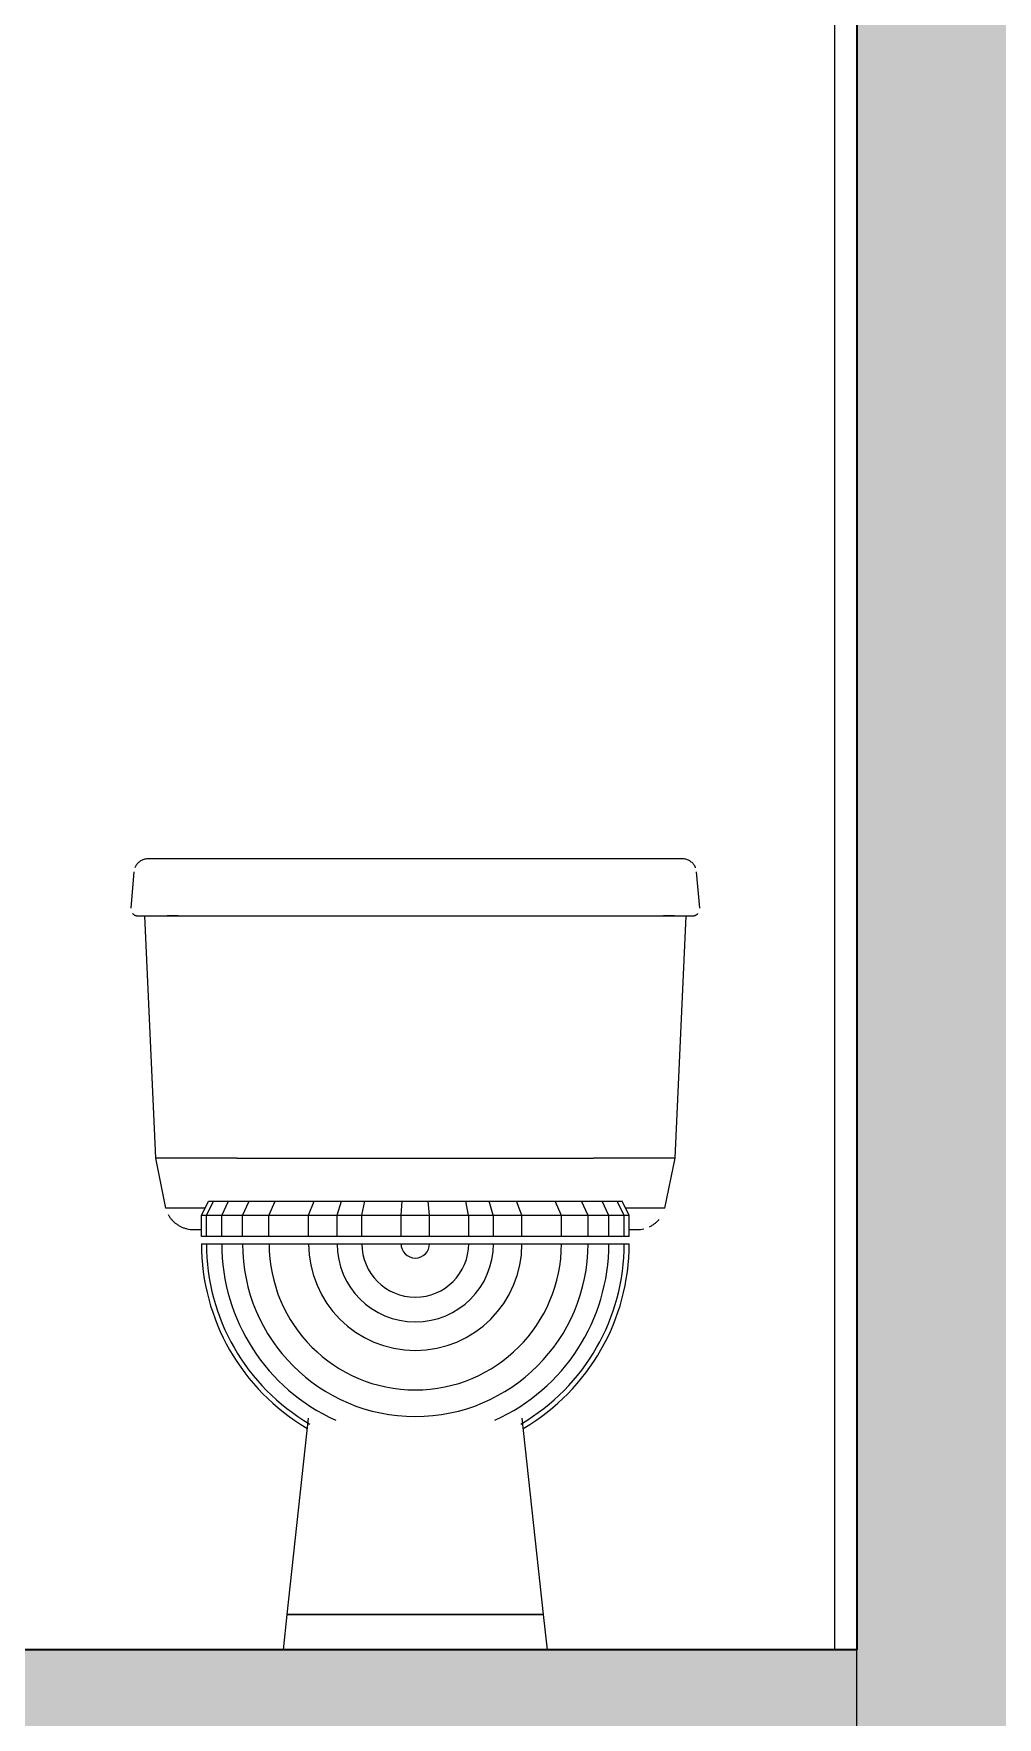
# Model space of a CAD drawing. Header units: millimetres. Extents: x 1373 to 40779, y 1939 to 6439.
# Drawn here: x 24671 to 24756.8, y 3569.8 to 3719.8 of the extents above; entities that cross this region are included whole.
import ezdxf

# ---------------------------------------------------------------- set-up
doc = ezdxf.new("R2010")
doc.units = ezdxf.units.MM
doc.linetypes.add('IMPORT-CENTER2', pattern=[112.5, 75, -12.5, 12.5, -12.5])
for name, color, linetype, lineweight in [('A-DETL', 6, 'Continuous', 30), ('A-DETL-GENF', 92, 'Continuous', 18), ('A-FLOR-FNSH', 192, 'Continuous', 35), ('A-WALL', 20, 'Continuous', 9), ('A-WALL-FNSH', 113, 'Continuous', 18), ('P-SANR-FIXT', 6, 'Continuous', 18), ('S-GRID', 252, 'IMPORT-CENTER2', 5)]:
    doc.layers.add(name, color=color, linetype=linetype, lineweight=lineweight)

msp = doc.modelspace()

# ---------------------------------------------------------------- hatches: boundary and pattern name
at = {"layer": 'A-DETL-GENF'}
h = msp.add_hatch(dxfattribs=at)
h.set_pattern_fill('ANSI33', color=153, style=0)
h.set_pattern_definition([(45, (-4726.611, 6394.9317), (-4.490128, 4.490128), []), (45, (-4722.121, 6394.9317), (-4.490128, 4.490128), [3.175, -1.5875])])
h.paths.add_polyline_path([(24984.31, 3275.76), (24984.31, 5063.76), (25234.31, 5063.76), (25234.31, 5025.76), (25259.31, 5025.76), (25259.31, 5063.76), (25834.6, 5063.76), (25834.6, 5025.76), (25859.6, 5025.76), (25859.6, 5063.76), (26040.63, 5063.76), (26040.63, 5075.76), (25234.31, 5075.76), (24984.31, 5075.76), (24984.31, 5240.76), (24744.31, 5240.76), (24744.31, 5075.76), (23644.59, 5075.76), (23644.59, 5063.76), (23774.59, 5063.76), (23774.59, 5025.76), (23799.59, 5025.76), (23799.59, 5063.76), (24289.31, 5063.76), (24289.31, 5025.76), (24314.31, 5025.76), (24314.31, 5063.76), (24744.31, 5063.76), (24744.31, 4775.76), (23674.32, 4775.76), (23674.32, 4763.76), (23774.59, 4763.76), (23774.59, 4725.76), (23799.59, 4725.76), (23799.59, 4763.76), (24289.31, 4763.76), (24289.31, 4725.76), (24314.31, 4725.76), (24314.31, 4763.76), (24744.31, 4763.76), (24744.31, 4475.76), (23674.32, 4475.76), (23674.32, 4463.76), (23774.59, 4463.76), (23774.59, 4425.76), (23799.59, 4425.76), (23799.59, 4463.76), (24289.31, 4463.76), (24289.31, 4425.76), (24314.31, 4425.76), (24314.31, 4463.76), (24744.31, 4463.76), (24744.31, 4175.76), (23674.32, 4175.76), (23674.32, 4163.76), (23774.59, 4163.76), (23774.59, 4125.76), (23799.59, 4125.76), (23799.59, 4163.76), (24289.31, 4163.76), (24289.31, 4125.76), (24314.31, 4125.76), (24314.31, 4163.76), (24744.31, 4163.76), (24744.31, 3875.76), (23674.32, 3875.76), (23674.32, 3863.76), (23774.59, 3863.76), (23774.59, 3825.76), (23799.59, 3825.76), (23799.59, 3863.76), (24289.31, 3863.76), (24289.31, 3825.76), (24314.31, 3825.76), (24314.31, 3863.76), (24744.31, 3863.76), (24744.31, 3575.76), (23774.59, 3575.76), (23774.59, 3545.76), (23474.27, 3545.76), (23474.28, 3275.76), (23474.28, 3245.76), (23774.59, 3245.76), (23774.59, 3215.76), (24744.31, 3215.76), (24744.31, 3085.76), (24984.31, 3085.76), (24984.31, 3215.76), (25859.6, 3215.76), (25909.6, 3215.76), (25909.6, 3275.76), (25859.6, 3275.76), (25859.6, 3575.76), (25835.46, 3575.76), (25234.31, 3575.76), (25234.31, 3525.76), (25259.31, 3525.76), (25259.31, 3563.76), (25835.46, 3563.76), (25835.46, 3275.76)])
h.paths.add_polyline_path([(24959.31, 3125.76), (24769.31, 3125.76), (24769.31, 3275.76), (24769.31, 5225.76), (24959.31, 5225.76), (24959.31, 4775.76), (24959.31, 3275.76)], flags=16)
h.paths.add_polyline_path([(24744.31, 3275.76), (23499.27, 3275.76), (23499.27, 3531.13), (23774.59, 3531.13), (23799.59, 3530.13), (23799.59, 3563.76), (24289.31, 3563.76), (24289.31, 3525.76), (24314.31, 3525.76), (24314.31, 3563.76), (24744.31, 3563.76)], flags=16)

# ---------------------------------------------------------------- linework, layer by layer
at = {"layer": 'A-DETL'}
for points in [[(24744.31, 3575.76), (24744.31, 3863.76)], [(23774.59, 3575.76), (24744.31, 3575.76)]]:
    msp.add_lwpolyline(points, dxfattribs=at)
at = {"layer": 'A-FLOR-FNSH', "color": 250}
msp.add_line((24744.31, 3575.76), (23789.59, 3575.76), dxfattribs=at)
at = {"layer": 'A-WALL', "lineweight": 35}
msp.add_line((24744.31, 3863.76), (24744.31, 3575.76), dxfattribs=at)
at = {"layer": 'A-WALL-FNSH', "color": 7, "lineweight": 9}
msp.add_line((24742.31, 3863.76), (24742.31, 3575.76), dxfattribs=at)
at = {"layer": 'P-SANR-FIXT', "color": 8}
for p, q in [((24679.91, 3645.09), (24679.63, 3641.85)), ((24681.19, 3646.24), (24681.18, 3646.24)), ((24681.18, 3646.24), (24681.18, 3646.24)), ((24681.21, 3646.24), (24681.19, 3646.24)), ((24681.24, 3646.24), (24681.21, 3646.24)), ((24681.29, 3646.24), (24681.24, 3646.24)), ((24681.35, 3646.24), (24681.29, 3646.24)), ((24681.42, 3646.24), (24681.35, 3646.24)), ((24681.51, 3646.24), (24681.42, 3646.24)), ((24681.6, 3646.24), (24681.51, 3646.24)), ((24681.71, 3646.24), (24681.6, 3646.24)), ((24681.83, 3646.24), (24681.71, 3646.24)), ((24681.97, 3646.24), (24681.83, 3646.24)), ((24682.11, 3646.24), (24681.97, 3646.24)), ((24689.09, 3646.24), (24682.11, 3646.24)), ((24682.27, 3646.24), (24682.11, 3646.24)), ((24689.09, 3646.24), (24682.11, 3646.24)), ((24682.43, 3646.24), (24682.27, 3646.24)), ((24682.61, 3646.24), (24682.43, 3646.24)), ((24682.79, 3646.24), (24682.61, 3646.24)), ((24682.99, 3646.24), (24682.79, 3646.24)), ((24683.2, 3646.24), (24682.99, 3646.24)), ((24683.41, 3646.24), (24683.2, 3646.24)), ((24683.64, 3646.24), (24683.41, 3646.24)), ((24683.87, 3646.24), (24683.64, 3646.24)), ((24684.11, 3646.24), (24683.87, 3646.24)), ((24684.36, 3646.24), (24684.11, 3646.24)), ((24684.62, 3646.24), (24684.36, 3646.24)), ((24684.89, 3646.24), (24684.62, 3646.24)), ((24685.16, 3646.24), (24684.89, 3646.24)), ((24685.44, 3646.24), (24685.16, 3646.24)), ((24685.72, 3646.24), (24685.44, 3646.24)), ((24686.01, 3646.24), (24685.72, 3646.24)), ((24686.3, 3646.24), (24686.01, 3646.24)), ((24686.6, 3646.24), (24686.3, 3646.24)), ((24686.9, 3646.24), (24686.6, 3646.24)), ((24687.21, 3646.24), (24686.9, 3646.24)), ((24687.52, 3646.24), (24687.21, 3646.24)), ((24687.83, 3646.24), (24687.52, 3646.24)), ((24688.14, 3646.24), (24687.83, 3646.24)), ((24688.46, 3646.24), (24688.14, 3646.24)), ((24688.78, 3646.24), (24688.46, 3646.24)), ((24689.09, 3646.24), (24688.78, 3646.24)), ((24720.84, 3646.24), (24689.09, 3646.24)), ((24720.93, 3646.24), (24720.84, 3646.24)), ((24721.24, 3646.24), (24720.93, 3646.24)), ((24721.56, 3646.24), (24721.24, 3646.24)), ((24721.88, 3646.24), (24721.56, 3646.24)), ((24722.19, 3646.24), (24721.88, 3646.24)), ((24723.91, 3646.24), (24722.11, 3646.24)), ((24723.91, 3646.24), (24722.11, 3646.24)), ((24722.5, 3646.24), (24722.19, 3646.24)), ((24722.81, 3646.24), (24722.5, 3646.24)), ((24723.11, 3646.24), (24722.81, 3646.24)), ((24723.41, 3646.24), (24723.11, 3646.24)), ((24723.71, 3646.24), (24723.41, 3646.24)), ((24724, 3646.24), (24723.71, 3646.24)), ((24724.29, 3646.24), (24724, 3646.24)), ((24724.57, 3646.24), (24724.29, 3646.24)), ((24724.85, 3646.24), (24724.57, 3646.24)), ((24725.12, 3646.24), (24724.85, 3646.24)), ((24725.38, 3646.24), (24725.12, 3646.24)), ((24725.64, 3646.24), (24725.38, 3646.24)), ((24725.89, 3646.24), (24725.64, 3646.24)), ((24726.13, 3646.24), (24725.89, 3646.24)), ((24726.36, 3646.24), (24726.13, 3646.24)), ((24726.58, 3646.24), (24726.36, 3646.24)), ((24727.83, 3646.24), (24726.55, 3646.24)), ((24727.83, 3646.24), (24726.55, 3646.24)), ((24726.79, 3646.24), (24726.58, 3646.24)), ((24727, 3646.24), (24726.79, 3646.24)), ((24727.19, 3646.24), (24727, 3646.24)), ((24727.38, 3646.24), (24727.19, 3646.24)), ((24727.55, 3646.24), (24727.38, 3646.24)), ((24727.71, 3646.24), (24727.55, 3646.24)), ((24727.86, 3646.24), (24727.71, 3646.24)), ((24728.01, 3646.24), (24727.86, 3646.24)), ((24728.13, 3646.24), (24728.01, 3646.24)), ((24728.25, 3646.24), (24728.13, 3646.24)), ((24728.36, 3646.24), (24728.25, 3646.24)), ((24728.45, 3646.24), (24728.36, 3646.24)), ((24728.53, 3646.24), (24728.45, 3646.24)), ((24728.6, 3646.24), (24728.53, 3646.24)), ((24728.66, 3646.24), (24728.6, 3646.24)), ((24728.7, 3646.24), (24728.66, 3646.24)), ((24728.73, 3646.24), (24728.7, 3646.24)), ((24728.75, 3646.24), (24728.73, 3646.24)), ((24728.76, 3646.24), (24728.75, 3646.24)), ((24730.31, 3641.85), (24730.02, 3645.09)), ((24680.26, 3641.16), (24680.27, 3641.16)), ((24680.27, 3641.16), (24680.29, 3641.16)), ((24680.29, 3641.16), (24680.32, 3641.16)), ((24680.32, 3641.16), (24680.37, 3641.16)), ((24680.37, 3641.16), (24680.44, 3641.16)), ((24680.44, 3641.16), (24680.51, 3641.16)), ((24680.51, 3641.16), (24680.6, 3641.16)), ((24680.6, 3641.16), (24680.71, 3641.16)), ((24680.71, 3641.16), (24680.83, 3641.16)), ((24680.83, 3641.16), (24680.96, 3641.16)), ((24680.84, 3641.16), (24681.82, 3619.57)), ((24680.96, 3641.16), (24681.1, 3641.16)), ((24681.1, 3641.16), (24681.26, 3641.16)), ((24681.26, 3641.16), (24681.43, 3641.16)), ((24681.43, 3641.16), (24681.61, 3641.16)), ((24681.61, 3641.16), (24681.8, 3641.16)), ((24681.8, 3641.16), (24682.01, 3641.16)), ((24682.01, 3641.16), (24682.23, 3641.16)), ((24682.23, 3641.16), (24682.45, 3641.16)), ((24682.45, 3641.16), (24682.69, 3641.16)), ((24682.69, 3641.16), (24682.94, 3641.16)), ((24683.86, 3641.16), (24682.87, 3641.16)), ((24682.94, 3641.16), (24683.2, 3641.16)), ((24683.2, 3641.16), (24683.47, 3641.16)), ((24683.47, 3641.16), (24683.74, 3641.16)), ((24683.74, 3641.16), (24684.03, 3641.16)), ((24684.03, 3641.16), (24684.32, 3641.16)), ((24684.32, 3641.16), (24684.62, 3641.16)), ((24684.62, 3641.16), (24684.93, 3641.16)), ((24684.93, 3641.16), (24685.24, 3641.16)), ((24685.24, 3641.16), (24685.57, 3641.16)), ((24685.57, 3641.16), (24685.89, 3641.16)), ((24685.89, 3641.16), (24686.22, 3641.16)), ((24686.22, 3641.16), (24686.56, 3641.16)), ((24686.56, 3641.16), (24686.9, 3641.16)), ((24686.9, 3641.16), (24687.24, 3641.16)), ((24687.24, 3641.16), (24687.59, 3641.16)), ((24687.59, 3641.16), (24687.94, 3641.16)), ((24687.94, 3641.16), (24688.29, 3641.16)), ((24688.29, 3641.16), (24688.64, 3641.16)), ((24688.64, 3641.16), (24689, 3641.16)), ((24689, 3641.16), (24689.09, 3641.16)), ((24689.09, 3641.16), (24720.84, 3641.16)), ((24720.84, 3641.16), (24721.2, 3641.16)), ((24721.2, 3641.16), (24721.55, 3641.16)), ((24721.55, 3641.16), (24721.9, 3641.16)), ((24721.9, 3641.16), (24722.25, 3641.16)), ((24722.25, 3641.16), (24722.6, 3641.16)), ((24722.6, 3641.16), (24722.94, 3641.16)), ((24722.94, 3641.16), (24723.28, 3641.16)), ((24723.28, 3641.16), (24723.62, 3641.16)), ((24723.62, 3641.16), (24723.95, 3641.16)), ((24723.95, 3641.16), (24724.28, 3641.16)), ((24724.28, 3641.16), (24724.6, 3641.16)), ((24724.6, 3641.16), (24724.92, 3641.16)), ((24724.92, 3641.16), (24725.23, 3641.16)), ((24725.23, 3641.16), (24725.53, 3641.16)), ((24725.53, 3641.16), (24725.83, 3641.16)), ((24725.83, 3641.16), (24726.12, 3641.16)), ((24726.12, 3641.16), (24726.4, 3641.16)), ((24726.4, 3641.16), (24726.67, 3641.16)), ((24726.67, 3641.16), (24726.93, 3641.16)), ((24726.93, 3641.16), (24727.18, 3641.16)), ((24728.07, 3641.16), (24727.07, 3641.16)), ((24727.18, 3641.16), (24727.42, 3641.16)), ((24727.42, 3641.16), (24727.65, 3641.16)), ((24727.65, 3641.16), (24727.87, 3641.16)), ((24727.87, 3641.16), (24728.08, 3641.16)), ((24728.08, 3641.16), (24728.27, 3641.16)), ((24728.12, 3619.57), (24729.1, 3641.16)), ((24728.27, 3641.16), (24728.46, 3641.16)), ((24728.46, 3641.16), (24728.63, 3641.16)), ((24728.63, 3641.16), (24728.79, 3641.16)), ((24728.79, 3641.16), (24728.94, 3641.16)), ((24728.94, 3641.16), (24729.07, 3641.16)), ((24729.07, 3641.16), (24729.2, 3641.16)), ((24729.2, 3641.16), (24729.3, 3641.16)), ((24729.3, 3641.16), (24729.4, 3641.16)), ((24729.4, 3641.16), (24729.48, 3641.16)), ((24729.48, 3641.16), (24729.55, 3641.16)), ((24729.55, 3641.16), (24729.6, 3641.16)), ((24729.6, 3641.16), (24729.64, 3641.16)), ((24729.64, 3641.16), (24729.66, 3641.16)), ((24729.66, 3641.16), (24729.67, 3641.16)), ((24729.67, 3641.16), (24729.67, 3641.16)), ((24681.82, 3619.57), (24682.73, 3615.11)), ((24689.09, 3619.57), (24681.82, 3619.57)), ((24689.09, 3619.57), (24720.84, 3619.57)), ((24728.12, 3619.57), (24720.84, 3619.57)), ((24727.2, 3615.11), (24728.12, 3619.57)), ((24686.19, 3615.11), (24682.73, 3615.11)), ((24685.92, 3614.48), (24686.55, 3615.76)), ((24686.36, 3614.48), (24686.99, 3615.76)), ((24686.55, 3615.76), (24686.99, 3615.76)), ((24686.99, 3615.76), (24688.33, 3615.76)), ((24687.73, 3614.48), (24688.33, 3615.76)), ((24688.33, 3615.76), (24690.16, 3615.76)), ((24689.58, 3614.48), (24690.16, 3615.76)), ((24690.16, 3615.76), (24692.5, 3615.76)), ((24691.94, 3614.48), (24692.5, 3615.76)), ((24692.5, 3615.76), (24695.96, 3615.76)), ((24695.47, 3614.49), (24695.96, 3615.76)), ((24695.96, 3615.76), (24698.4, 3615.76)), ((24698.01, 3614.49), (24698.4, 3615.76)), ((24698.4, 3615.76), (24700.48, 3615.76)), ((24700.21, 3614.49), (24700.48, 3615.76)), ((24700.48, 3615.76), (24703.81, 3615.76)), ((24703.7, 3614.49), (24703.81, 3615.76)), ((24703.81, 3615.76), (24706.13, 3615.76)), ((24706.24, 3614.49), (24706.13, 3615.76)), ((24706.13, 3615.76), (24709.46, 3615.76)), ((24709.72, 3614.49), (24709.46, 3615.76)), ((24709.46, 3615.76), (24711.54, 3615.76)), ((24711.92, 3614.49), (24711.54, 3615.76)), ((24711.54, 3615.76), (24713.98, 3615.76)), ((24714.46, 3614.49), (24713.98, 3615.76)), ((24713.98, 3615.76), (24717.44, 3615.76)), ((24717.99, 3614.48), (24717.44, 3615.76)), ((24717.44, 3615.76), (24719.77, 3615.76)), ((24720.36, 3614.48), (24719.77, 3615.76)), ((24719.77, 3615.76), (24721.6, 3615.76)), ((24722.21, 3614.48), (24721.6, 3615.76)), ((24721.6, 3615.76), (24722.95, 3615.76)), ((24723.57, 3614.48), (24722.95, 3615.76)), ((24722.95, 3615.76), (24723.38, 3615.76)), ((24724.02, 3614.48), (24723.38, 3615.76)), ((24727.2, 3615.11), (24723.75, 3615.11)), ((24685.92, 3614.49), (24686.36, 3614.49)), ((24685.92, 3612.59), (24685.92, 3614.49)), ((24686.36, 3614.48), (24685.92, 3614.48)), ((24687.73, 3614.48), (24686.36, 3614.48)), ((24686.36, 3612.59), (24686.36, 3614.48)), ((24686.37, 3614.49), (24687.73, 3614.49)), ((24687.73, 3614.49), (24689.58, 3614.49)), ((24689.58, 3614.48), (24687.73, 3614.48)), ((24687.73, 3612.59), (24687.73, 3614.48)), ((24689.58, 3614.49), (24691.94, 3614.49)), ((24689.58, 3612.59), (24689.58, 3614.49)), ((24691.94, 3614.48), (24689.58, 3614.48)), ((24695.47, 3614.48), (24691.94, 3614.48)), ((24691.94, 3612.59), (24691.94, 3614.48)), ((24691.95, 3614.49), (24695.47, 3614.49)), ((24695.47, 3614.49), (24698.01, 3614.49)), ((24698.01, 3614.48), (24695.47, 3614.48)), ((24695.47, 3612.59), (24695.47, 3614.48)), ((24698.01, 3614.49), (24700.21, 3614.49)), ((24698.01, 3612.59), (24698.01, 3614.49)), ((24700.21, 3614.48), (24698.01, 3614.48)), ((24700.21, 3614.49), (24703.7, 3614.49)), ((24700.21, 3612.59), (24700.21, 3614.49)), ((24703.7, 3614.48), (24700.21, 3614.48)), ((24703.7, 3614.49), (24706.24, 3614.49)), ((24706.24, 3614.48), (24703.7, 3614.48)), ((24703.7, 3612.59), (24703.7, 3614.48)), ((24706.24, 3614.49), (24709.72, 3614.49)), ((24706.24, 3612.59), (24706.24, 3614.49)), ((24709.73, 3614.48), (24706.24, 3614.48)), ((24709.73, 3614.49), (24711.92, 3614.49)), ((24711.93, 3614.48), (24709.73, 3614.48)), ((24709.73, 3612.59), (24709.73, 3614.48)), ((24711.93, 3614.49), (24714.47, 3614.49)), ((24714.47, 3614.48), (24711.93, 3614.48)), ((24711.93, 3612.59), (24711.93, 3614.48)), ((24714.47, 3614.49), (24717.99, 3614.49)), ((24714.47, 3612.59), (24714.47, 3614.49)), ((24717.99, 3614.48), (24714.47, 3614.48)), ((24717.99, 3614.49), (24720.36, 3614.49)), ((24717.99, 3612.59), (24717.99, 3614.49)), ((24720.36, 3614.48), (24717.99, 3614.48)), ((24720.36, 3614.49), (24722.2, 3614.49)), ((24720.36, 3612.59), (24720.36, 3614.49)), ((24722.21, 3614.48), (24720.36, 3614.48)), ((24722.21, 3614.49), (24723.57, 3614.49)), ((24723.57, 3614.48), (24722.21, 3614.48)), ((24722.21, 3612.59), (24722.21, 3614.48)), ((24723.57, 3614.49), (24724.02, 3614.49)), ((24723.57, 3612.59), (24723.57, 3614.49)), ((24724.02, 3614.48), (24723.57, 3614.48)), ((24724.02, 3612.59), (24724.02, 3614.49)), ((24685.19, 3613.22), (24685.19, 3613.22)), ((24685.19, 3613.22), (24685.2, 3613.22)), ((24685.2, 3613.22), (24685.21, 3613.22)), ((24685.21, 3613.22), (24685.24, 3613.22)), ((24685.24, 3613.22), (24685.26, 3613.22)), ((24685.26, 3613.22), (24685.3, 3613.22)), ((24685.3, 3613.22), (24685.34, 3613.22)), ((24685.34, 3613.22), (24685.39, 3613.22)), ((24685.39, 3613.22), (24685.44, 3613.22)), ((24685.44, 3613.22), (24685.5, 3613.22)), ((24685.5, 3613.22), (24685.56, 3613.22)), ((24685.56, 3613.22), (24685.63, 3613.22)), ((24685.63, 3613.22), (24685.7, 3613.22)), ((24685.7, 3613.22), (24685.78, 3613.22)), ((24685.78, 3613.22), (24685.87, 3613.22)), ((24686.36, 3612.59), (24685.92, 3612.59)), ((24687.73, 3612.59), (24686.36, 3612.59)), ((24689.58, 3612.59), (24687.73, 3612.59)), ((24691.94, 3612.59), (24689.58, 3612.59)), ((24695.47, 3612.59), (24691.94, 3612.59)), ((24698.01, 3612.59), (24695.47, 3612.59)), ((24700.21, 3612.59), (24698.01, 3612.59)), ((24703.7, 3612.59), (24700.21, 3612.59)), ((24706.24, 3612.59), (24703.7, 3612.59)), ((24709.73, 3612.59), (24706.24, 3612.59)), ((24711.93, 3612.59), (24709.73, 3612.59)), ((24714.47, 3612.59), (24711.93, 3612.59)), ((24717.99, 3612.59), (24714.47, 3612.59)), ((24720.36, 3612.59), (24717.99, 3612.59)), ((24722.21, 3612.59), (24720.36, 3612.59)), ((24723.57, 3612.59), (24722.21, 3612.59)), ((24724.02, 3612.59), (24723.57, 3612.59)), ((24724.04, 3613.22), (24724.13, 3613.22)), ((24724.13, 3613.22), (24724.21, 3613.22)), ((24724.21, 3613.22), (24724.29, 3613.22)), ((24724.29, 3613.22), (24724.36, 3613.22)), ((24724.36, 3613.22), (24724.42, 3613.22)), ((24724.42, 3613.22), (24724.48, 3613.22)), ((24724.48, 3613.22), (24724.54, 3613.22)), ((24724.54, 3613.22), (24724.58, 3613.22)), ((24724.58, 3613.22), (24724.63, 3613.22)), ((24724.63, 3613.22), (24724.66, 3613.22)), ((24724.66, 3613.22), (24724.69, 3613.22)), ((24724.69, 3613.22), (24724.71, 3613.22)), ((24724.71, 3613.22), (24724.73, 3613.22)), ((24724.73, 3613.22), (24724.74, 3613.22)), ((24724.74, 3613.22), (24724.75, 3613.22)), ((24685.92, 3611.95), (24686.36, 3611.95)), ((24686.36, 3611.95), (24687.73, 3611.95)), ((24687.73, 3611.95), (24689.58, 3611.95)), ((24689.58, 3611.95), (24691.94, 3611.95)), ((24691.94, 3611.95), (24695.47, 3611.95)), ((24695.47, 3611.95), (24698.01, 3611.95)), ((24698.01, 3611.95), (24700.21, 3611.95)), ((24700.21, 3611.95), (24703.7, 3611.95)), ((24703.7, 3611.95), (24704.97, 3611.95)), ((24704.97, 3611.95), (24706.24, 3611.95)), ((24706.24, 3611.95), (24709.73, 3611.95)), ((24709.73, 3611.95), (24711.93, 3611.95)), ((24711.93, 3611.95), (24714.47, 3611.95)), ((24714.47, 3611.95), (24717.99, 3611.95)), ((24717.99, 3611.95), (24720.36, 3611.95)), ((24720.36, 3611.95), (24722.21, 3611.95)), ((24722.21, 3611.95), (24723.57, 3611.95)), ((24723.57, 3611.95), (24724.02, 3611.95)), ((24695.44, 3596.4), (24693.54, 3578.93)), ((24716.4, 3578.93), (24714.49, 3596.4)), ((24693.54, 3578.93), (24693.19, 3575.76)), ((24693.54, 3578.93), (24694.1, 3578.93)), ((24694.1, 3578.93), (24693.54, 3578.93)), ((24694.1, 3578.93), (24695.72, 3578.93)), ((24695.72, 3578.93), (24694.1, 3578.93)), ((24695.72, 3578.93), (24698.25, 3578.93)), ((24698.25, 3578.93), (24695.72, 3578.93)), ((24698.25, 3578.93), (24701.44, 3578.93)), ((24701.44, 3578.93), (24698.25, 3578.93)), ((24701.44, 3578.93), (24704.97, 3578.93)), ((24704.97, 3578.93), (24701.44, 3578.93)), ((24704.97, 3578.93), (24708.5, 3578.93)), ((24715.84, 3578.93), (24704.97, 3578.93)), ((24708.5, 3578.93), (24711.69, 3578.93)), ((24711.69, 3578.93), (24714.21, 3578.93)), ((24714.21, 3578.93), (24715.84, 3578.93)), ((24715.84, 3578.93), (24716.4, 3578.93)), ((24716.4, 3578.93), (24715.84, 3578.93)), ((24716.74, 3575.76), (24716.4, 3578.93))]:
    msp.add_line(p, q, dxfattribs=at)
for radius, start, end in [(19.05, 180, 239.5183), (18.61, 180, 239.6408), (17.24, 180, 245.7328), (15.39, 180, 0), (13.02, 180, 0), (9.5, 180, 0), (6.96, 180, 0), (4.76, 180, 0), (1.27, 180, 0), (17.24, 294.2672, 0), (18.61, 300.3592, 0), (19.05, 300.4817, 0)]:
    msp.add_arc((24704.97, 3611.95), radius, start, end, dxfattribs=at)
for points, knots in [([(24681.18, 3646.24), (24681.07, 3646.24), (24680.91, 3646.23), (24680.71, 3646.16), (24680.57, 3646.1), (24680.44, 3646.01), (24680.32, 3645.91), (24680.21, 3645.8), (24680.13, 3645.7), (24680.07, 3645.61), (24680.03, 3645.53), (24680.01, 3645.47), (24679.99, 3645.44)], [0, 0, 0, 0, 0.1666667, 0.25, 0.3333333, 0.4166667, 0.5, 0.5833333, 0.6666667, 0.7083333, 0.75, 0.8050375, 0.8050375, 0.8050375, 0.8050375]), ([(24729.94, 3645.44), (24729.92, 3645.47), (24729.9, 3645.53), (24729.86, 3645.61), (24729.81, 3645.7), (24729.73, 3645.8), (24729.62, 3645.91), (24729.49, 3646.01), (24729.36, 3646.1), (24729.23, 3646.16), (24729.03, 3646.23), (24728.87, 3646.24), (24728.76, 3646.24)], [-0.8050375, -0.8050375, -0.8050375, -0.8050375, -0.75, -0.7083333, -0.6666667, -0.5833333, -0.5, -0.4166667, -0.3333333, -0.25, -0.1666667, 0, 0, 0, 0]), ([(24679.79, 3641.37), (24679.8, 3641.36), (24679.82, 3641.35), (24679.85, 3641.32), (24679.89, 3641.28), (24679.95, 3641.25), (24680, 3641.22), (24680.07, 3641.19), (24680.15, 3641.17), (24680.22, 3641.16), (24680.26, 3641.16)], [0.5, 0.5, 0.5, 0.5, 0.53125, 0.5625, 0.625, 0.6875, 0.75, 0.8125, 0.875, 1, 1, 1, 1]), ([(24729.67, 3641.16), (24729.72, 3641.16), (24729.79, 3641.17), (24729.87, 3641.19), (24729.93, 3641.22), (24729.99, 3641.25), (24730.04, 3641.28), (24730.09, 3641.32), (24730.12, 3641.35), (24730.14, 3641.36), (24730.14, 3641.37)], [-1, -1, -1, -1, -0.875, -0.8125, -0.75, -0.6875, -0.625, -0.5625, -0.53125, -0.5, -0.5, -0.5, -0.5]), ([(24682.95, 3614.57), (24682.99, 3614.49), (24683.08, 3614.34), (24683.24, 3614.13), (24683.43, 3613.93), (24683.64, 3613.75), (24683.87, 3613.59), (24684.11, 3613.46), (24684.37, 3613.35), (24684.73, 3613.25), (24685, 3613.22), (24685.19, 3613.22)], [0.1752548, 0.1752548, 0.1752548, 0.1752548, 0.25, 0.3333333, 0.4166667, 0.5, 0.5833333, 0.6666667, 0.75, 0.8333333, 1, 1, 1, 1])]:
    msp.add_open_spline(points, degree=3, knots=knots, dxfattribs=at)
for points in [[(24725.82, 3613.46), (24725.9, 3613.5), (24726.06, 3613.59), (24726.3, 3613.75), (24726.51, 3613.93), (24726.64, 3614.06), (24726.69, 3614.13)], [(24724.75, 3613.22), (24724.94, 3613.22), (24725.13, 3613.24), (24725.31, 3613.28)]]:
    msp.add_open_spline(points, degree=3, dxfattribs=at)
at = {"layer": 'S-GRID', "lineweight": 18}
msp.add_line((24744.31, 2740.57), (24744.31, 5601.39), dxfattribs=at)

doc.saveas('drawing.dxf')
